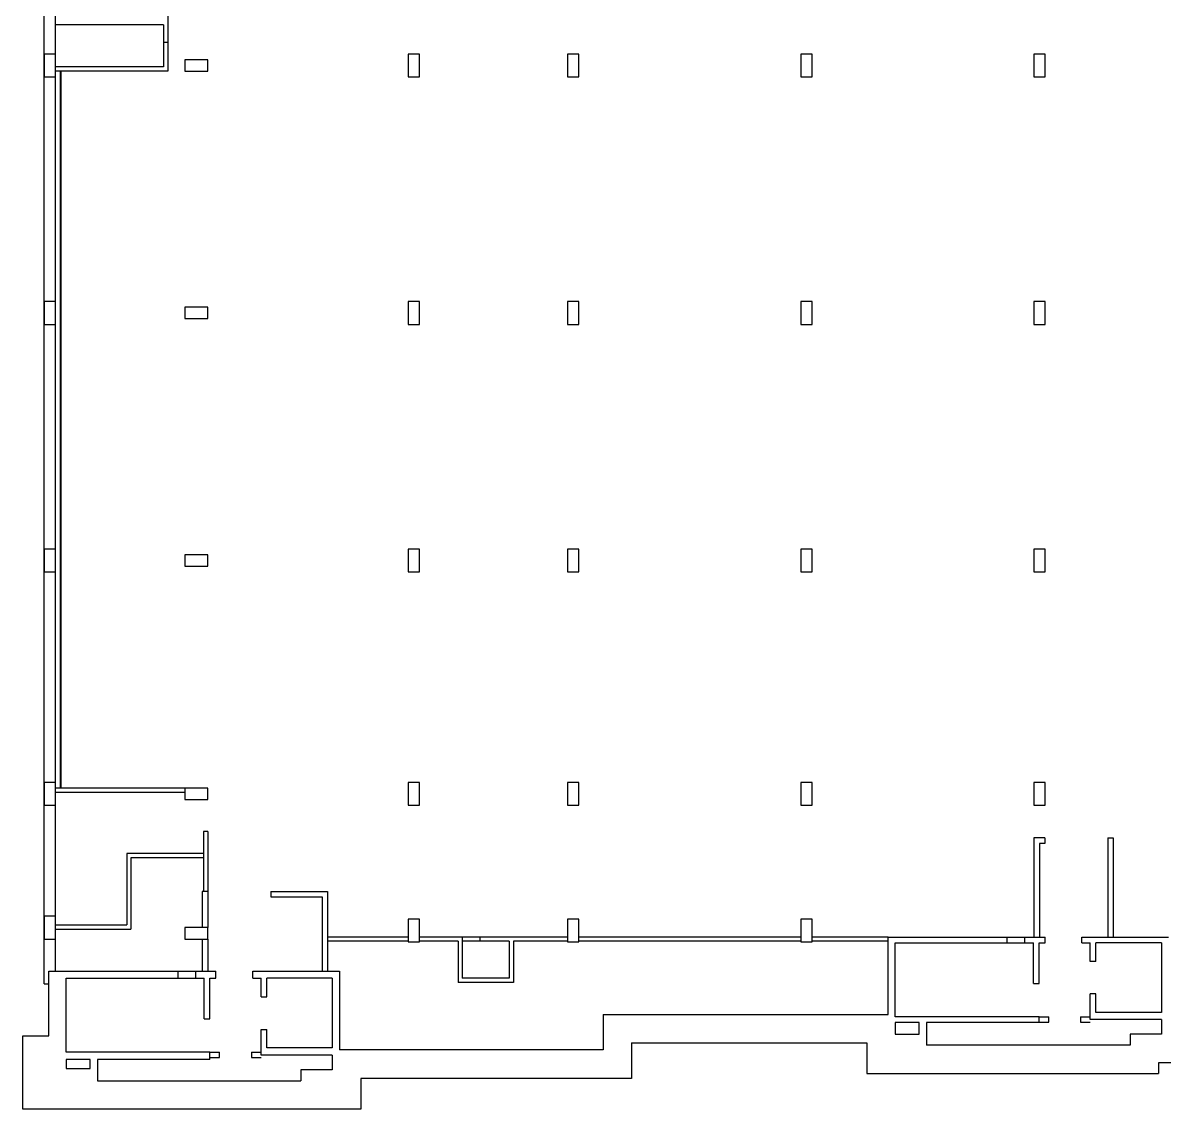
# Model space of a CAD drawing. Header units: metres. Extents: x -681087 to 1033303, y 74272 to 2630761.
# Drawn here: x -69867 to -29737, y 2181324 to 2219499 of the extents above; entities that cross this region are included whole.
import ezdxf

# ---------------------------------------------------------------- set-up
doc = ezdxf.new("R2010")
doc.units = ezdxf.units.M
for name, color, linetype in [('SKELETON_CLEAN', 7, 'Continuous'), ('SKELETON_ISOLATED', 1, 'Continuous'), ('SKELETON_ORIGINAL', 8, 'Continuous')]:
    doc.layers.add(name, color=color, linetype=linetype)

msp = doc.modelspace()

# ---------------------------------------------------------------- linework, layer by layer
at = {"layer": 'SKELETON_CLEAN'}
for p, q in [((-69116, 2185724), (-69116, 2221404)), ((-64767, 2220594), (-64767, 2217804)), ((-64917, 2219424), (-68716, 2219424)), ((-64917, 2219424), (-64917, 2217954)), ((-68716, 2218404), (-69116, 2218404)), ((-69116, 2218404), (-69116, 2217604)), ((-68716, 2217604), (-68716, 2218404)), ((-55916, 2218404), (-56316, 2218404)), ((-56316, 2218404), (-56316, 2217604)), ((-55916, 2217604), (-55916, 2218404)), ((-50316, 2218404), (-50716, 2218404)), ((-50716, 2218404), (-50716, 2217604)), ((-50316, 2217604), (-50316, 2218404)), ((-42116, 2218404), (-42516, 2218404)), ((-42516, 2218404), (-42516, 2217604)), ((-42116, 2217604), (-42116, 2218404)), ((-33916, 2218404), (-34316, 2218404)), ((-34316, 2218404), (-34316, 2217604)), ((-33916, 2217604), (-33916, 2218404)), ((-63366, 2218204), (-64166, 2218204)), ((-64166, 2218204), (-64166, 2217804)), ((-63366, 2217804), (-63366, 2218204)), ((-69116, 2217604), (-68716, 2217604)), ((-64917, 2217954), (-68716, 2217954)), ((-64767, 2217804), (-68716, 2217804)), ((-64166, 2217804), (-63366, 2217804)), ((-56316, 2217604), (-55916, 2217604)), ((-50716, 2217604), (-50316, 2217604)), ((-42516, 2217604), (-42116, 2217604)), ((-34316, 2217604), (-33916, 2217604)), ((-68716, 2209704), (-69116, 2209704)), ((-69116, 2209704), (-69116, 2208904)), ((-68716, 2208904), (-68716, 2209704)), ((-55916, 2209704), (-56316, 2209704)), ((-56316, 2209704), (-56316, 2208904)), ((-55916, 2208904), (-55916, 2209704)), ((-50316, 2209704), (-50716, 2209704)), ((-50716, 2209704), (-50716, 2208904)), ((-50316, 2208904), (-50316, 2209704)), ((-42116, 2209704), (-42516, 2209704)), ((-42516, 2209704), (-42516, 2208904)), ((-42116, 2208904), (-42116, 2209704)), ((-33916, 2209704), (-34316, 2209704)), ((-34316, 2209704), (-34316, 2208904)), ((-33916, 2208904), (-33916, 2209704)), ((-63366, 2209504), (-64166, 2209504)), ((-64166, 2209504), (-64166, 2209104)), ((-63366, 2209104), (-63366, 2209504)), ((-69116, 2208904), (-68716, 2208904)), ((-64166, 2209104), (-63366, 2209104)), ((-56316, 2208904), (-55916, 2208904)), ((-50716, 2208904), (-50316, 2208904)), ((-42516, 2208904), (-42116, 2208904)), ((-34316, 2208904), (-33916, 2208904)), ((-68716, 2201004), (-69116, 2201004)), ((-69116, 2201004), (-69116, 2200204)), ((-68716, 2200204), (-68716, 2201004)), ((-63366, 2200804), (-64166, 2200804)), ((-64166, 2200804), (-64166, 2200404)), ((-63366, 2200404), (-63366, 2200804)), ((-55916, 2201004), (-56316, 2201004)), ((-56316, 2201004), (-56316, 2200204)), ((-55916, 2200204), (-55916, 2201004)), ((-50316, 2201004), (-50716, 2201004)), ((-50716, 2201004), (-50716, 2200204)), ((-50316, 2200204), (-50316, 2201004)), ((-42116, 2201004), (-42516, 2201004)), ((-42516, 2201004), (-42516, 2200204)), ((-42116, 2200204), (-42116, 2201004)), ((-33916, 2201004), (-34316, 2201004)), ((-34316, 2201004), (-34316, 2200204)), ((-33916, 2200204), (-33916, 2201004)), ((-64166, 2200404), (-63366, 2200404)), ((-69116, 2200204), (-68716, 2200204)), ((-56316, 2200204), (-55916, 2200204)), ((-50716, 2200204), (-50316, 2200204)), ((-42516, 2200204), (-42116, 2200204)), ((-34316, 2200204), (-33916, 2200204)), ((-68716, 2192804), (-69116, 2192804)), ((-69116, 2192804), (-69116, 2192004)), ((-68716, 2192004), (-68716, 2192804)), ((-55916, 2192804), (-56316, 2192804)), ((-56316, 2192804), (-56316, 2192004)), ((-55916, 2192004), (-55916, 2192804)), ((-50316, 2192804), (-50716, 2192804)), ((-50716, 2192804), (-50716, 2192004)), ((-50316, 2192004), (-50316, 2192804)), ((-42116, 2192802), (-42516, 2192802)), ((-42516, 2192802), (-42516, 2192002)), ((-42116, 2192002), (-42116, 2192802)), ((-33916, 2192802), (-34316, 2192802)), ((-34316, 2192802), (-34316, 2192002)), ((-33916, 2192002), (-33916, 2192802)), ((-64166, 2192604), (-68716, 2192604)), ((-63366, 2192604), (-64166, 2192604)), ((-64166, 2192604), (-64166, 2192204)), ((-63366, 2192204), (-63366, 2192604)), ((-69116, 2192004), (-68716, 2192004)), ((-64166, 2192204), (-63366, 2192204)), ((-56316, 2192004), (-55916, 2192004)), ((-50716, 2192004), (-50316, 2192004)), ((-42516, 2192002), (-42116, 2192002)), ((-34316, 2192002), (-33916, 2192002)), ((-63366, 2191084), (-63516, 2191084)), ((-63516, 2191084), (-63516, 2188974)), ((-63366, 2191084), (-63366, 2188974)), ((-33936, 2190854), (-34316, 2190854)), ((-34316, 2190854), (-34316, 2187374)), ((-33936, 2190854), (-33936, 2190664)), ((-31716, 2190854), (-31526, 2190854)), ((-31716, 2190854), (-31716, 2187374)), ((-31526, 2190854), (-31526, 2187374)), ((-66216, 2190304), (-66216, 2187804)), ((-63516, 2190304), (-66216, 2190304)), ((-33936, 2190664), (-34126, 2190664)), ((-34126, 2190664), (-34126, 2187374)), ((-63516, 2190154), (-66066, 2190154)), ((-66066, 2190154), (-66066, 2187654)), ((-63366, 2188974), (-63556, 2188974)), ((-63556, 2188974), (-63556, 2187704)), ((-63366, 2188974), (-63366, 2187704)), ((-61146, 2188974), (-59156, 2188974)), ((-61146, 2188974), (-61146, 2188784)), ((-61146, 2188784), (-59346, 2188784)), ((-59346, 2188784), (-59346, 2186174)), ((-59156, 2188974), (-59156, 2186174)), ((-68716, 2188104), (-69116, 2188104)), ((-69116, 2188104), (-69116, 2187304)), ((-68716, 2187304), (-68716, 2188104)), ((-55916, 2188004), (-56316, 2188004)), ((-56316, 2188004), (-56316, 2187204)), ((-55916, 2187204), (-55916, 2188004)), ((-50316, 2188004), (-50716, 2188004)), ((-50716, 2188004), (-50716, 2187204)), ((-50316, 2187204), (-50316, 2188004)), ((-42116, 2188004), (-42516, 2188004)), ((-42516, 2188004), (-42516, 2187204)), ((-42116, 2187204), (-42116, 2188004)), ((-68716, 2187804), (-66216, 2187804)), ((-68716, 2187654), (-66066, 2187654)), ((-63366, 2187704), (-64166, 2187704)), ((-64166, 2187704), (-64166, 2187304)), ((-63366, 2187304), (-63366, 2187704)), ((-69116, 2187304), (-68716, 2187304)), ((-64166, 2187304), (-63366, 2187304)), ((-63366, 2187304), (-63366, 2186174)), ((-56316, 2187204), (-55916, 2187204)), ((-54566, 2187224), (-55916, 2187224)), ((-54566, 2187224), (-54566, 2185774)), ((-54416, 2187374), (-54416, 2187224)), ((-54416, 2187224), (-54416, 2185924)), ((-52766, 2187224), (-54416, 2187224)), ((-52766, 2187224), (-52766, 2185924)), ((-50716, 2187224), (-52616, 2187224)), ((-52616, 2187224), (-52616, 2185774)), ((-50716, 2187204), (-50316, 2187204)), ((-42516, 2187204), (-42116, 2187204)), ((-39447, 2187374), (-42116, 2187374)), ((-39447, 2184654), (-39447, 2187374)), ((-39447, 2187374), (-33927, 2187374)), ((-39197, 2184574), (-39197, 2187174)), ((-39197, 2187174), (-34337, 2187174)), ((-34337, 2185744), (-34337, 2187174)), ((-34137, 2185744), (-34137, 2187174)), ((-34137, 2187174), (-33927, 2187174)), ((-33927, 2187174), (-33927, 2187374)), ((-32627, 2187174), (-32627, 2187374)), ((-32627, 2187374), (-29587, 2187374)), ((-32627, 2187174), (-32337, 2187174)), ((-32337, 2186519), (-32337, 2187174)), ((-32137, 2186519), (-32137, 2187174)), ((-29837, 2187174), (-32137, 2187174)), ((-29837, 2187174), (-29837, 2184724)), ((-32137, 2186519), (-32337, 2186519)), ((-68947, 2186174), (-63077, 2186174)), ((-68947, 2183904), (-68947, 2186174)), ((-68347, 2183324), (-68347, 2185924)), ((-68347, 2185924), (-63487, 2185924)), ((-63487, 2184494), (-63487, 2185924)), ((-63287, 2184494), (-63287, 2185924)), ((-63287, 2185924), (-63077, 2185924)), ((-63077, 2185924), (-63077, 2186174)), ((-61777, 2185924), (-61777, 2186174)), ((-61777, 2186174), (-58737, 2186174)), ((-61777, 2185924), (-61487, 2185924)), ((-61487, 2185269), (-61487, 2185924)), ((-61287, 2185269), (-61287, 2185924)), ((-58987, 2185924), (-61287, 2185924)), ((-58987, 2185924), (-58987, 2183474)), ((-58737, 2186174), (-58737, 2183404)), ((-52766, 2185924), (-54416, 2185924)), ((-69116, 2185724), (-68947, 2185724)), ((-52616, 2185774), (-54566, 2185774)), ((-34337, 2185744), (-34137, 2185744)), ((-61487, 2185269), (-61287, 2185269)), ((-32337, 2184474), (-32337, 2185379)), ((-32137, 2185379), (-32337, 2185379)), ((-32137, 2184724), (-32137, 2185379)), ((-29837, 2184724), (-32137, 2184724)), ((-63487, 2184494), (-63287, 2184494)), ((-49467, 2184654), (-39447, 2184654)), ((-49467, 2184654), (-49467, 2183404)), ((-34137, 2184574), (-39197, 2184574)), ((-39197, 2184374), (-39197, 2183954)), ((-38347, 2184374), (-39197, 2184374)), ((-38347, 2183954), (-38347, 2184374)), ((-38097, 2184374), (-38097, 2183574)), ((-34137, 2184374), (-38097, 2184374)), ((-34137, 2184574), (-33797, 2184574)), ((-34137, 2184374), (-34137, 2184574)), ((-34137, 2184384), (-33797, 2184384)), ((-33797, 2184384), (-33797, 2184574)), ((-32677, 2184574), (-32337, 2184574)), ((-32677, 2184574), (-32677, 2184384)), ((-32677, 2184384), (-32337, 2184384)), ((-29837, 2184474), (-32337, 2184474)), ((-29837, 2184474), (-29837, 2183954)), ((-69867, 2183904), (-68947, 2183904)), ((-69867, 2181324), (-69867, 2183904)), ((-61487, 2183224), (-61487, 2184129)), ((-61487, 2184129), (-61287, 2184129)), ((-61287, 2183474), (-61287, 2184129)), ((-39197, 2183954), (-38347, 2183954)), ((-30937, 2183954), (-30937, 2183574)), ((-29837, 2183954), (-30937, 2183954)), ((-58987, 2183474), (-61287, 2183474)), ((-48467, 2183654), (-48467, 2182404)), ((-48467, 2183654), (-40197, 2183654)), ((-40197, 2183654), (-40197, 2182574)), ((-30937, 2183574), (-38097, 2183574)), ((-63287, 2183324), (-68347, 2183324)), ((-68347, 2183074), (-68347, 2182754)), ((-67497, 2183074), (-68347, 2183074)), ((-67497, 2182754), (-67497, 2183074)), ((-67247, 2183074), (-67247, 2182324)), ((-63287, 2183074), (-67247, 2183074)), ((-63287, 2183324), (-62947, 2183324)), ((-63287, 2183074), (-63287, 2183324)), ((-63287, 2183134), (-62947, 2183134)), ((-62947, 2183134), (-62947, 2183324)), ((-61827, 2183324), (-61487, 2183324)), ((-61827, 2183324), (-61827, 2183134)), ((-61827, 2183134), (-61487, 2183134)), ((-58987, 2183224), (-61487, 2183224)), ((-58987, 2183224), (-58987, 2182704)), ((-49467, 2183404), (-58737, 2183404)), ((-68347, 2182754), (-67497, 2182754)), ((-60087, 2182704), (-60087, 2182324)), ((-58987, 2182704), (-60087, 2182704)), ((-27137, 2182954), (-29937, 2182954)), ((-29937, 2182954), (-29937, 2182574)), ((-67247, 2182324), (-60087, 2182324)), ((-57987, 2182404), (-57987, 2181324)), ((-48467, 2182404), (-57987, 2182404)), ((-40197, 2182574), (-29937, 2182574)), ((-57987, 2181324), (-69867, 2181324))]:
    msp.add_line(p, q, dxfattribs=at)
at = {"layer": 'SKELETON_ISOLATED'}
for p, q in [((-68716, 2186174), (-68716, 2221404)), ((-64767, 2218804), (-64917, 2218804)), ((-68531, 2192604), (-68531, 2217804)), ((-64166, 2192454), (-68716, 2192454)), ((-63556, 2187304), (-63556, 2186174)), ((-56316, 2187374), (-59156, 2187374)), ((-56316, 2187224), (-59156, 2187224)), ((-50716, 2187374), (-55916, 2187374)), ((-53796, 2187374), (-53796, 2187224)), ((-42516, 2187374), (-50316, 2187374)), ((-42516, 2187224), (-50316, 2187224)), ((-39447, 2187224), (-42116, 2187224)), ((-35257, 2187174), (-35257, 2187374)), ((-34637, 2187174), (-34637, 2187374)), ((-64407, 2185924), (-64407, 2186174)), ((-63787, 2185924), (-63787, 2186174))]:
    msp.add_line(p, q, dxfattribs=at)
at = {"layer": 'SKELETON_ORIGINAL'}
for p, q in [((-69116, 2185724), (-69116, 2221404)), ((-68716, 2186174), (-68716, 2221404)), ((-64767, 2220594), (-64767, 2217804)), ((-64917, 2219424), (-68716, 2219424)), ((-64917, 2219424), (-64917, 2217954)), ((-64767, 2218804), (-64917, 2218804)), ((-68716, 2218404), (-69116, 2218404)), ((-69116, 2218404), (-69116, 2217604)), ((-68716, 2217604), (-68716, 2218404)), ((-55916, 2218404), (-56316, 2218404)), ((-56316, 2218404), (-56316, 2217604)), ((-55916, 2217604), (-55916, 2218404)), ((-50316, 2218404), (-50716, 2218404)), ((-50716, 2218404), (-50716, 2217604)), ((-50316, 2217604), (-50316, 2218404)), ((-42116, 2218404), (-42516, 2218404)), ((-42516, 2218404), (-42516, 2217604)), ((-42116, 2217604), (-42116, 2218404)), ((-33916, 2218404), (-34316, 2218404)), ((-34316, 2218404), (-34316, 2217604)), ((-33916, 2217604), (-33916, 2218404)), ((-63366, 2218204), (-64166, 2218204)), ((-64166, 2218204), (-64166, 2217804)), ((-63366, 2217804), (-63366, 2218204)), ((-69116, 2217604), (-68716, 2217604)), ((-64917, 2217954), (-68716, 2217954)), ((-64767, 2217804), (-68716, 2217804)), ((-68546, 2192604), (-68546, 2217804)), ((-68516, 2192604), (-68516, 2217804)), ((-64166, 2217804), (-63366, 2217804)), ((-56316, 2217604), (-55916, 2217604)), ((-50716, 2217604), (-50316, 2217604)), ((-42516, 2217604), (-42116, 2217604)), ((-34316, 2217604), (-33916, 2217604)), ((-68716, 2209704), (-69116, 2209704)), ((-69116, 2209704), (-69116, 2208904)), ((-68716, 2208904), (-68716, 2209704)), ((-55916, 2209704), (-56316, 2209704)), ((-56316, 2209704), (-56316, 2208904)), ((-55916, 2208904), (-55916, 2209704)), ((-50316, 2209704), (-50716, 2209704)), ((-50716, 2209704), (-50716, 2208904)), ((-50316, 2208904), (-50316, 2209704)), ((-42116, 2209704), (-42516, 2209704)), ((-42516, 2209704), (-42516, 2208904)), ((-42116, 2208904), (-42116, 2209704)), ((-33916, 2209704), (-34316, 2209704)), ((-34316, 2209704), (-34316, 2208904)), ((-33916, 2208904), (-33916, 2209704)), ((-63366, 2209504), (-64166, 2209504)), ((-64166, 2209504), (-64166, 2209104)), ((-63366, 2209104), (-63366, 2209504)), ((-69116, 2208904), (-68716, 2208904)), ((-64166, 2209104), (-63366, 2209104)), ((-56316, 2208904), (-55916, 2208904)), ((-50716, 2208904), (-50316, 2208904)), ((-42516, 2208904), (-42116, 2208904)), ((-34316, 2208904), (-33916, 2208904)), ((-68716, 2201004), (-69116, 2201004)), ((-69116, 2201004), (-69116, 2200204)), ((-68716, 2200204), (-68716, 2201004)), ((-63366, 2200804), (-64166, 2200804)), ((-64166, 2200804), (-64166, 2200404)), ((-63366, 2200404), (-63366, 2200804)), ((-55916, 2201004), (-56316, 2201004)), ((-56316, 2201004), (-56316, 2200204)), ((-55916, 2200204), (-55916, 2201004)), ((-50316, 2201004), (-50716, 2201004)), ((-50716, 2201004), (-50716, 2200204)), ((-50316, 2200204), (-50316, 2201004)), ((-42116, 2201004), (-42516, 2201004)), ((-42516, 2201004), (-42516, 2200204)), ((-42116, 2200204), (-42116, 2201004)), ((-33916, 2201004), (-34316, 2201004)), ((-34316, 2201004), (-34316, 2200204)), ((-33916, 2200204), (-33916, 2201004)), ((-64166, 2200404), (-63366, 2200404)), ((-69116, 2200204), (-68716, 2200204)), ((-56316, 2200204), (-55916, 2200204)), ((-50716, 2200204), (-50316, 2200204)), ((-42516, 2200204), (-42116, 2200204)), ((-34316, 2200204), (-33916, 2200204)), ((-68716, 2192804), (-69116, 2192804)), ((-69116, 2192804), (-69116, 2192004)), ((-68716, 2192004), (-68716, 2192804)), ((-55916, 2192804), (-56316, 2192804)), ((-56316, 2192804), (-56316, 2192004)), ((-55916, 2192004), (-55916, 2192804)), ((-50316, 2192804), (-50716, 2192804)), ((-50716, 2192804), (-50716, 2192004)), ((-50316, 2192004), (-50316, 2192804)), ((-42116, 2192802), (-42516, 2192802)), ((-42516, 2192802), (-42516, 2192002)), ((-42116, 2192002), (-42116, 2192802)), ((-33916, 2192802), (-34316, 2192802)), ((-34316, 2192802), (-34316, 2192002)), ((-33916, 2192002), (-33916, 2192802)), ((-64166, 2192604), (-68716, 2192604)), ((-64166, 2192454), (-68716, 2192454)), ((-63366, 2192604), (-64166, 2192604)), ((-64166, 2192604), (-64166, 2192204)), ((-63366, 2192204), (-63366, 2192604)), ((-69116, 2192004), (-68716, 2192004)), ((-64166, 2192204), (-63366, 2192204)), ((-56316, 2192004), (-55916, 2192004)), ((-50716, 2192004), (-50316, 2192004)), ((-42516, 2192002), (-42116, 2192002)), ((-34316, 2192002), (-33916, 2192002)), ((-63366, 2191084), (-63516, 2191084)), ((-63516, 2191084), (-63516, 2188974)), ((-63366, 2191084), (-63366, 2188974)), ((-33936, 2190854), (-34316, 2190854)), ((-34316, 2190854), (-34316, 2187374)), ((-33936, 2190854), (-33936, 2190664)), ((-31716, 2190854), (-31526, 2190854)), ((-31716, 2190854), (-31716, 2187374)), ((-31526, 2190854), (-31526, 2187374)), ((-66216, 2190304), (-66216, 2187804)), ((-63516, 2190304), (-66216, 2190304)), ((-33936, 2190664), (-34126, 2190664)), ((-34126, 2190664), (-34126, 2187374)), ((-63516, 2190154), (-66066, 2190154)), ((-66066, 2190154), (-66066, 2187654)), ((-63366, 2188974), (-63556, 2188974)), ((-63556, 2188974), (-63556, 2187704)), ((-63366, 2188974), (-63366, 2187704)), ((-61146, 2188974), (-59156, 2188974)), ((-61146, 2188974), (-61146, 2188784)), ((-61146, 2188784), (-59346, 2188784)), ((-59346, 2188784), (-59346, 2186174)), ((-59156, 2188974), (-59156, 2186174)), ((-68716, 2188104), (-69116, 2188104)), ((-69116, 2188104), (-69116, 2187304)), ((-68716, 2187304), (-68716, 2188104)), ((-55916, 2188004), (-56316, 2188004)), ((-56316, 2188004), (-56316, 2187204)), ((-55916, 2187204), (-55916, 2188004)), ((-50316, 2188004), (-50716, 2188004)), ((-50716, 2188004), (-50716, 2187204)), ((-50316, 2187204), (-50316, 2188004)), ((-42116, 2188004), (-42516, 2188004)), ((-42516, 2188004), (-42516, 2187204)), ((-42116, 2187204), (-42116, 2188004)), ((-68716, 2187804), (-66216, 2187804)), ((-68716, 2187654), (-66066, 2187654)), ((-63366, 2187704), (-64166, 2187704)), ((-64166, 2187704), (-64166, 2187304)), ((-63366, 2187304), (-63366, 2187704)), ((-69116, 2187304), (-68716, 2187304)), ((-64166, 2187304), (-63366, 2187304)), ((-63556, 2187304), (-63556, 2186174)), ((-63366, 2187304), (-63366, 2186174)), ((-56316, 2187374), (-59156, 2187374)), ((-56316, 2187224), (-59156, 2187224)), ((-56316, 2187204), (-55916, 2187204)), ((-50716, 2187374), (-55916, 2187374)), ((-54566, 2187224), (-55916, 2187224)), ((-54566, 2187224), (-54566, 2185774)), ((-54416, 2187374), (-54416, 2187224)), ((-54416, 2187224), (-54416, 2185924)), ((-52766, 2187224), (-54416, 2187224)), ((-53796, 2187374), (-53796, 2187224)), ((-52766, 2187224), (-52766, 2185924)), ((-50716, 2187224), (-52616, 2187224)), ((-52616, 2187224), (-52616, 2185774)), ((-50716, 2187204), (-50316, 2187204)), ((-42516, 2187374), (-50316, 2187374)), ((-42516, 2187224), (-50316, 2187224)), ((-42516, 2187204), (-42116, 2187204)), ((-39447, 2187374), (-42116, 2187374)), ((-39447, 2187224), (-42116, 2187224)), ((-39447, 2184654), (-39447, 2187374)), ((-39447, 2187374), (-33927, 2187374)), ((-39197, 2184574), (-39197, 2187174)), ((-39197, 2187174), (-34337, 2187174)), ((-35257, 2187174), (-35257, 2187374)), ((-34637, 2187174), (-34637, 2187374)), ((-34337, 2185744), (-34337, 2187174)), ((-34137, 2185744), (-34137, 2187174)), ((-34137, 2187174), (-33927, 2187174)), ((-33927, 2187174), (-33927, 2187374)), ((-32627, 2187174), (-32627, 2187374)), ((-32627, 2187374), (-29587, 2187374)), ((-32627, 2187174), (-32337, 2187174)), ((-32337, 2186519), (-32337, 2187174)), ((-32137, 2186519), (-32137, 2187174)), ((-29837, 2187174), (-32137, 2187174)), ((-29837, 2187174), (-29837, 2184724)), ((-32137, 2186519), (-32337, 2186519)), ((-68947, 2186174), (-63077, 2186174)), ((-68947, 2183904), (-68947, 2186174)), ((-68347, 2183324), (-68347, 2185924)), ((-68347, 2185924), (-63487, 2185924)), ((-64407, 2185924), (-64407, 2186174)), ((-63787, 2185924), (-63787, 2186174)), ((-63487, 2184494), (-63487, 2185924)), ((-63287, 2184494), (-63287, 2185924)), ((-63287, 2185924), (-63077, 2185924)), ((-63077, 2185924), (-63077, 2186174)), ((-61777, 2185924), (-61777, 2186174)), ((-61777, 2186174), (-58737, 2186174)), ((-61777, 2185924), (-61487, 2185924)), ((-61487, 2185269), (-61487, 2185924)), ((-61287, 2185269), (-61287, 2185924)), ((-58987, 2185924), (-61287, 2185924)), ((-58987, 2185924), (-58987, 2183474)), ((-58737, 2186174), (-58737, 2183404)), ((-52766, 2185924), (-54416, 2185924)), ((-69116, 2185724), (-68947, 2185724)), ((-52616, 2185774), (-54566, 2185774)), ((-34337, 2185744), (-34137, 2185744)), ((-61487, 2185269), (-61287, 2185269)), ((-32337, 2184474), (-32337, 2185379)), ((-32137, 2185379), (-32337, 2185379)), ((-32137, 2184724), (-32137, 2185379)), ((-29837, 2184724), (-32137, 2184724)), ((-63487, 2184494), (-63287, 2184494)), ((-49467, 2184654), (-39447, 2184654)), ((-49467, 2184654), (-49467, 2183404)), ((-34137, 2184574), (-39197, 2184574)), ((-39197, 2184374), (-39197, 2183954)), ((-38347, 2184374), (-39197, 2184374)), ((-38347, 2183954), (-38347, 2184374)), ((-38097, 2184374), (-38097, 2183574)), ((-34137, 2184374), (-38097, 2184374)), ((-34137, 2184574), (-33797, 2184574)), ((-34137, 2184374), (-34137, 2184574)), ((-34137, 2184384), (-33797, 2184384)), ((-33797, 2184384), (-33797, 2184574)), ((-32677, 2184574), (-32337, 2184574)), ((-32677, 2184574), (-32677, 2184384)), ((-32677, 2184384), (-32337, 2184384)), ((-29837, 2184474), (-32337, 2184474)), ((-29837, 2184474), (-29837, 2183954)), ((-69867, 2183904), (-68947, 2183904)), ((-69867, 2181324), (-69867, 2183904)), ((-61487, 2183224), (-61487, 2184129)), ((-61487, 2184129), (-61287, 2184129)), ((-61287, 2183474), (-61287, 2184129)), ((-39197, 2183954), (-38347, 2183954)), ((-30937, 2183954), (-30937, 2183574)), ((-29837, 2183954), (-30937, 2183954)), ((-58987, 2183474), (-61287, 2183474)), ((-48467, 2183654), (-48467, 2182404)), ((-48467, 2183654), (-40197, 2183654)), ((-40197, 2183654), (-40197, 2182574)), ((-30937, 2183574), (-38097, 2183574)), ((-63287, 2183324), (-68347, 2183324)), ((-68347, 2183074), (-68347, 2182754)), ((-67497, 2183074), (-68347, 2183074)), ((-67497, 2182754), (-67497, 2183074)), ((-67247, 2183074), (-67247, 2182324)), ((-63287, 2183074), (-67247, 2183074)), ((-67247, 2183074), (-67247, 2182324)), ((-63287, 2183324), (-62947, 2183324)), ((-63287, 2183074), (-63287, 2183324)), ((-63287, 2183134), (-62947, 2183134)), ((-62947, 2183134), (-62947, 2183324)), ((-61827, 2183324), (-61487, 2183324)), ((-61827, 2183324), (-61827, 2183134)), ((-61827, 2183134), (-61487, 2183134)), ((-58987, 2183224), (-61487, 2183224)), ((-58987, 2183224), (-58987, 2182704)), ((-49467, 2183404), (-58737, 2183404)), ((-68347, 2182754), (-67497, 2182754)), ((-60087, 2182704), (-60087, 2182324)), ((-58987, 2182704), (-60087, 2182704)), ((-60087, 2182704), (-60087, 2182324)), ((-27137, 2182954), (-29937, 2182954)), ((-29937, 2182954), (-29937, 2182574)), ((-67247, 2182324), (-60087, 2182324)), ((-57987, 2182404), (-57987, 2181324)), ((-48467, 2182404), (-57987, 2182404)), ((-40197, 2182574), (-29937, 2182574)), ((-57987, 2181324), (-69867, 2181324))]:
    msp.add_line(p, q, dxfattribs=at)

doc.saveas('drawing.dxf')
